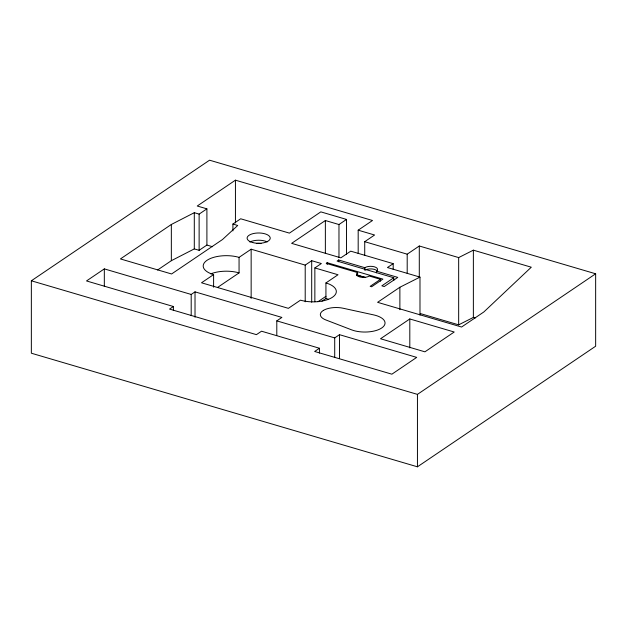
<?xml version="1.0" encoding="UTF-8"?>
<svg xmlns="http://www.w3.org/2000/svg" width="627" height="627" viewBox="0 0 627 627"><rect width="100%" height="100%" fill="white"/><g stroke="black" fill="none" stroke-linecap="round" stroke-linejoin="round"><path stroke-width="0.94" d="M31.35 280.786L209.559 160.191L595.65 273.787L595.65 346.214L417.441 466.809L31.35 353.213L31.35 280.786L417.441 394.375L595.65 273.787M276.797 335.414L276.797 320.867L281.891 317.419L195.021 291.861L191.196 294.447L104.325 268.889L86.51 280.943L173.381 306.501L173.381 310.365M358.182 253.512L358.182 230.18L372.501 220.492L235.438 180.168L197.246 206.009L206.902 208.846L206.902 245.063L199.127 250.322L194.299 248.903L171.343 260.691L157.604 269.986M206.902 208.846L199.127 214.105L194.299 212.686L171.343 224.474L120.431 258.927L171.586 273.975L222.507 239.522L237.735 225.469L232.907 224.051L232.907 230.901M232.907 224.051L240.682 218.784L289.415 233.126L320.82 211.871L346.512 219.426L346.512 254.421M314.856 267.933L321.353 263.536L311.697 260.699L305.208 265.096L251.153 249.193L239.059 257.376A23.121 10.314 0 0 0 207.028 260.307A23.121 10.314 0 0 0 213.603 274.602L201.51 282.785L288.381 308.343L300.474 300.161A23.121 10.314 0 0 0 332.506 297.222A23.121 10.314 0 0 0 325.93 282.934L338.024 274.751L314.856 267.933L314.856 301.736M173.381 306.501L169.556 309.087L256.427 334.646L261.522 331.205L319.433 348.244L319.433 353.087M217.577 287.432L239.059 272.894L239.059 257.376M346.512 219.426L338.972 224.529L325.366 220.524L291.633 243.354L340.861 257.838L350.72 251.161L393.192 263.653L393.192 269.406M380.503 279.336L370.165 286.335L371.615 286.758L382.909 279.117L327.169 262.713L326.212 263.364L357.633 272.604A6.936 3.096 0 0 0 359.6 276.891A6.936 3.096 0 0 0 369.217 276.013L380.503 279.336L380.503 281.147M364.726 255.111L364.726 241.685L374.585 235.007L358.182 230.18M376.451 272.839L376.451 271.115A6.936 3.096 0 0 0 374.484 266.828A6.936 3.096 0 0 0 364.867 267.705L338.666 259.993L337.075 261.075L393.78 277.753L393.78 280.473M317.96 301.712L325.969 296.297M321.949 301.14L325.93 298.452A23.121 10.314 0 0 1 328.25 299.228M393.192 263.653L387.462 267.533L419.988 277.103L419.988 315.115M364.726 241.685L407.197 254.178L419.291 245.996L458.666 257.587L473.369 250.165L531.281 267.204L483.848 311.956L461.574 327.028L377.595 302.324L399.877 287.252L419.988 277.103M393.78 277.753L381.843 285.834L384.257 286.539L397.784 277.393L376.451 271.115M319.433 348.244L314.66 351.473L391.883 374.186L416.704 357.39L339.481 334.677L334.708 337.906L276.797 320.867M409.807 318.955L380.526 338.76L424.926 351.825L454.207 332.012L409.807 318.955L409.807 347.891M420.223 313.531L458.666 324.841L473.369 317.427L475.235 317.975M357.014 275.708A6.936 3.096 0 0 1 357.633 275.19L365.651 277.549M356.896 275.081L365.259 277.542M206.902 245.063L212.529 246.717M473.369 250.165L473.369 317.427M458.666 257.587L458.666 324.841M419.291 245.996L419.291 277.189M417.441 394.375L417.441 466.809M407.197 254.178L407.197 273.364M399.877 287.252L399.877 309.667M364.867 267.705L364.867 270.292M357.633 272.604L357.633 275.19M339.481 334.677L339.481 358.55M338.972 224.529L338.972 257.579M338.666 259.993L338.666 261.804M334.708 337.906L334.708 357.304M327.169 262.713L327.169 264.523M325.93 282.934L325.93 298.452M325.366 220.524L325.366 253.574M311.697 260.699L311.697 302.222M305.208 265.096L305.208 301.791M251.153 249.193L251.153 298.405M235.438 180.168L235.438 222.93M213.603 274.602L213.603 287.213M199.127 214.105L199.127 250.322M195.021 291.861L195.021 317.238M194.299 212.686L194.299 248.903M191.196 294.447L191.196 315.695M171.343 224.474L171.343 260.691M104.325 268.889L104.325 286.273M210.797 273.866A23.121 10.314 0 0 1 239.059 272.894M256.333 243.597A4.624 2.061 0 0 1 261.044 243.605M249.867 242.038A11.56 5.157 0 0 1 267.204 241.897M365.392 269.978A6.936 3.096 0 0 1 377.156 270.903M323.461 310.373L322.889 310.741A15.84 7.069 0 0 0 325.946 319.989L351.653 329.873A20.236 9.029 0 0 0 381.71 327.984A20.236 9.029 0 0 0 373.747 314.919L343.071 308.225A15.84 7.069 0 0 0 323.461 310.373M252.752 242.571A11.56 5.157 0 0 0 270.229 238.205A11.56 5.157 0 0 0 253.026 233.636A11.56 5.157 0 0 0 252.752 242.571"/></g></svg>
